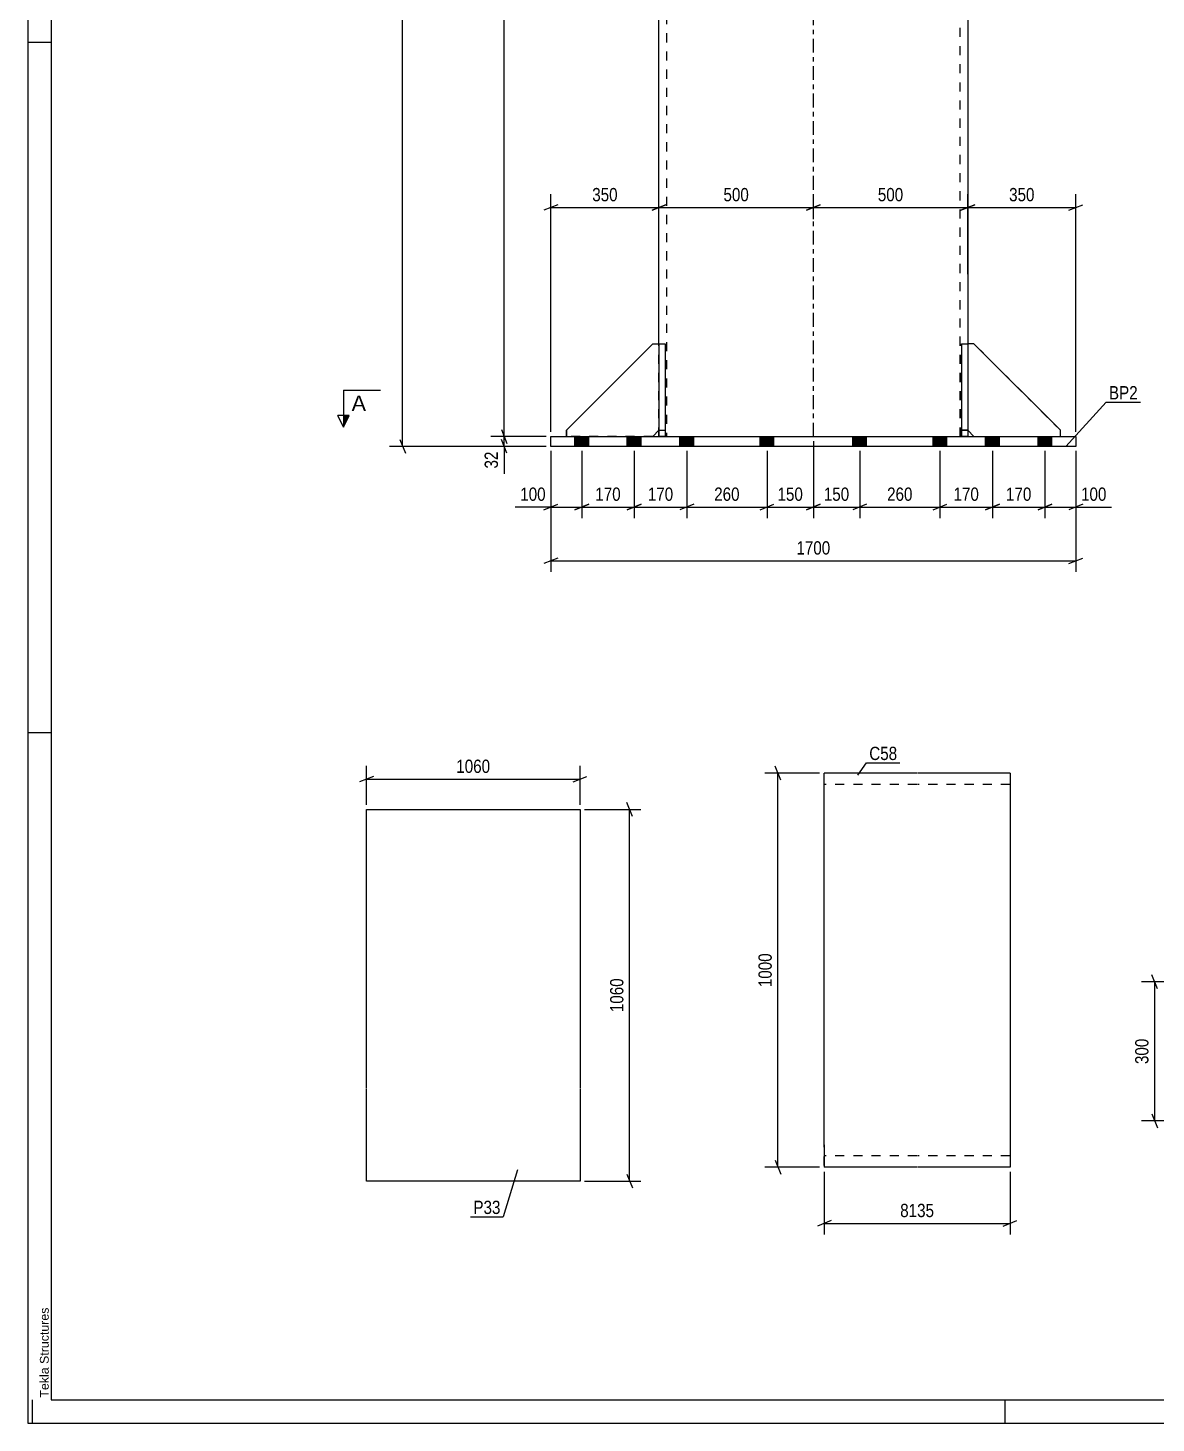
# Model space of a CAD drawing. Header units: millimetres. Extents: x 0 to 841, y 0 to 594.
# Drawn here: x 0 to 243.6, y 0 to 301.1 of the extents above; entities that cross this region are included whole.
import ezdxf

# ---------------------------------------------------------------- set-up
doc = ezdxf.new("R2010")
doc.units = ezdxf.units.MM
doc.linetypes.add('DXK_LINE_DOT2', pattern=[3.9198, 1.9599, -1.9599])
doc.linetypes.add('DXK_LINE_DOT3', pattern=[5.9187, 2.979, -0.9799, 0.9799, -0.9799])
doc.styles.add('Arial', font='ARIAL.TTF', dxfattribs={"height": 0.2})
doc.styles.add('Arial Narrow', font='ARIALN.TTF', dxfattribs={"height": 0.2})

# ---------------------------------------------------------------- blocks, each defined once
blk = doc.blocks.new('Unknown-758715391-1129')
at = {"color": 5, "linetype": 'Continuous'}
for p, q in [((0, 594), (0, 0)), ((5, 589), (5, 5)), ((5, 298), (0, 298)), ((5, 149), (0, 149)), ((1, 0), (1, 5)), ((5, 5), (836, 5)), ((211, 0), (211, 5)), ((0, 0), (841, 0))]:
    blk.add_line(p, q, dxfattribs=at)
at = {"color": 174, "linetype": 'Continuous', "style": 'Arial'}
blk.add_text('Tekla Structures', height=1.9102, rotation=90, dxfattribs=at).set_placement((4.5, 5.5))
blk = doc.blocks.new('Part-758715391-2448 - 2442')
at = {"color": 2, "linetype": 'Continuous'}
for p, q in [((73.1, 112.45), (73.1, 132.45)), ((73.1, 132.45), (96.1, 132.45)), ((96.2, 132.45), (119.2, 132.45)), ((119.2, 132.45), (119.2, 112.45)), ((73.1, 72.35), (73.1, 112.35)), ((119.2, 112.35), (119.2, 72.35)), ((73.1, 52.25), (73.1, 72.25)), ((119.2, 72.25), (119.2, 52.25)), ((96.1, 52.25), (73.1, 52.25)), ((119.2, 52.25), (96.2, 52.25))]:
    blk.add_line(p, q, dxfattribs=at)
blk = doc.blocks.new('Part-758715391-2484 - 2478')
at = {"color": 2, "linetype": 'Continuous'}
for p, q in [((191.94, 140.25), (171.94, 140.25)), ((171.94, 117.85), (171.94, 140.25)), ((212.04, 140.25), (192.04, 140.25)), ((212.04, 140.25), (212.04, 117.85)), ((171.94, 77.75), (171.94, 117.75)), ((212.04, 117.75), (212.04, 77.75)), ((171.94, 60.05), (171.94, 77.65)), ((212.04, 77.65), (212.04, 55.25)), ((171.94, 60.05), (171.94, 55.25)), ((191.94, 55.25), (171.94, 55.25)), ((212.04, 55.25), (192.04, 55.25))]:
    blk.add_line(p, q, dxfattribs=at)
at = {"color": 7, "linetype": 'DXK_LINE_DOT2'}
for p, q in [((191.94, 137.85), (171.94, 137.85)), ((212.04, 137.85), (192.04, 137.85)), ((171.94, 55.61), (171.94, 60.05)), ((191.94, 57.65), (171.94, 57.65)), ((212.04, 57.65), (192.04, 57.65))]:
    blk.add_line(p, q, dxfattribs=at)
blk = doc.blocks.new('Part-758715391-1483 - 1481')
at = {"color": 2, "linetype": 'Continuous'}
for p, q in [((201.58, 232.94), (201.58, 212.94)), ((201.58, 232.94), (202.91, 232.94)), ((202.91, 232.94), (202.91, 212.94)), ((201.58, 214.27), (202.91, 214.27))]:
    blk.add_line(p, q, dxfattribs=at)
at = {"color": 7, "linetype": 'DXK_LINE_DOT2'}
blk.add_line((201.58, 212.94), (202.91, 212.94), dxfattribs=at)
blk = doc.blocks.new('Part-758715391-1484 - 1481')
at = {"color": 7, "linetype": 'DXK_LINE_DOT2'}
for p, q in [((201.58, 212.94), (201.58, 232.94)), ((201.58, 232.94), (202.91, 232.94)), ((202.91, 232.94), (202.91, 212.94)), ((202.91, 214.27), (201.58, 214.27)), ((202.91, 212.94), (201.58, 212.94))]:
    blk.add_line(p, q, dxfattribs=at)
blk = doc.blocks.new('Part-758715391-1485 - 1481')
at = {"color": 2, "linetype": 'Continuous'}
for p, q in [((136.25, 232.94), (136.25, 212.94)), ((136.25, 232.94), (137.58, 232.94)), ((137.58, 232.94), (137.58, 212.94)), ((136.25, 214.27), (137.58, 214.27))]:
    blk.add_line(p, q, dxfattribs=at)
at = {"color": 7, "linetype": 'DXK_LINE_DOT2'}
blk.add_line((136.25, 212.94), (137.58, 212.94), dxfattribs=at)
blk = doc.blocks.new('Part-758715391-1486 - 1481')
at = {"color": 7, "linetype": 'DXK_LINE_DOT2'}
for p, q in [((136.25, 212.94), (136.25, 232.94)), ((136.25, 232.94), (137.58, 232.94)), ((137.58, 232.94), (137.58, 212.94)), ((136.25, 214.27), (137.58, 214.27)), ((137.58, 212.94), (136.25, 212.94))]:
    blk.add_line(p, q, dxfattribs=at)
blk = doc.blocks.new('Bolt-758715391-1488 - 1481')
at = {"linetype": 'Continuous'}
for points in [[(121.08, 212.94), (118.08, 212.94), (118.08, 210.81), (121.08, 210.81)], [(121.08, 212.94), (118.08, 212.94), (118.08, 210.81), (121.08, 210.81)], [(121.08, 212.94), (118.08, 212.94), (118.08, 210.81), (121.08, 210.81)], [(121.08, 212.94), (118.08, 212.94), (118.08, 210.81), (121.08, 210.81)], [(121.08, 212.94), (118.08, 212.94), (118.08, 210.81), (121.08, 210.81)], [(121.08, 212.94), (118.08, 212.94), (118.08, 210.81), (121.08, 210.81)], [(132.41, 212.94), (129.41, 212.94), (129.41, 210.81), (132.41, 210.81)], [(132.41, 212.94), (129.41, 212.94), (129.41, 210.81), (132.41, 210.81)], [(132.41, 212.94), (129.41, 212.94), (129.41, 210.81), (132.41, 210.81)], [(132.41, 212.94), (129.41, 212.94), (129.41, 210.81), (132.41, 210.81)], [(132.41, 212.94), (129.41, 212.94), (129.41, 210.81), (132.41, 210.81)], [(132.41, 212.94), (129.41, 212.94), (129.41, 210.81), (132.41, 210.81)], [(143.75, 212.94), (140.75, 212.94), (140.75, 210.81), (143.75, 210.81)], [(143.75, 212.94), (140.75, 212.94), (140.75, 210.81), (143.75, 210.81)], [(161.08, 212.94), (158.08, 212.94), (158.08, 210.81), (161.08, 210.81)], [(161.08, 212.94), (158.08, 212.94), (158.08, 210.81), (161.08, 210.81)], [(181.08, 212.94), (178.08, 212.94), (178.08, 210.81), (181.08, 210.81)], [(181.08, 212.94), (178.08, 212.94), (178.08, 210.81), (181.08, 210.81)], [(198.41, 212.94), (195.41, 212.94), (195.41, 210.81), (198.41, 210.81)], [(198.41, 212.94), (195.41, 212.94), (195.41, 210.81), (198.41, 210.81)], [(209.75, 212.94), (206.75, 212.94), (206.75, 210.81), (209.75, 210.81)], [(209.75, 212.94), (206.75, 212.94), (206.75, 210.81), (209.75, 210.81)], [(209.75, 212.94), (206.75, 212.94), (206.75, 210.81), (209.75, 210.81)], [(209.75, 212.94), (206.75, 212.94), (206.75, 210.81), (209.75, 210.81)], [(209.75, 212.94), (206.75, 212.94), (206.75, 210.81), (209.75, 210.81)], [(209.75, 212.94), (206.75, 212.94), (206.75, 210.81), (209.75, 210.81)], [(221.08, 212.94), (218.08, 212.94), (218.08, 210.81), (221.08, 210.81)], [(221.08, 212.94), (218.08, 212.94), (218.08, 210.81), (221.08, 210.81)], [(221.08, 212.94), (218.08, 212.94), (218.08, 210.81), (221.08, 210.81)], [(221.08, 212.94), (218.08, 212.94), (218.08, 210.81), (221.08, 210.81)], [(221.08, 212.94), (218.08, 212.94), (218.08, 210.81), (221.08, 210.81)], [(221.08, 212.94), (218.08, 212.94), (218.08, 210.81), (221.08, 210.81)]]:
    blk.add_hatch(color=1, dxfattribs=at).paths.add_polyline_path(points)
at = {"color": 1, "linetype": 'Continuous'}
for p, q in [((118.08, 210.81), (118.08, 212.94)), ((118.08, 210.81), (118.08, 212.94)), ((118.08, 210.81), (118.08, 212.94)), ((118.08, 210.81), (118.08, 212.94)), ((118.08, 210.81), (118.08, 212.94)), ((118.08, 210.81), (118.08, 212.94)), ((119.58, 210.81), (119.58, 212.94)), ((119.58, 210.81), (119.58, 212.94)), ((119.58, 210.81), (119.58, 212.94)), ((119.58, 210.81), (119.58, 212.94)), ((119.58, 210.81), (119.58, 212.94)), ((119.58, 210.81), (119.58, 212.94)), ((121.08, 210.81), (121.08, 212.94)), ((121.08, 210.81), (121.08, 212.94)), ((121.08, 210.81), (121.08, 212.94)), ((121.08, 210.81), (121.08, 212.94)), ((121.08, 210.81), (121.08, 212.94)), ((121.08, 210.81), (121.08, 212.94)), ((129.41, 210.81), (129.41, 212.94)), ((129.41, 210.81), (129.41, 212.94)), ((129.41, 210.81), (129.41, 212.94)), ((129.41, 210.81), (129.41, 212.94)), ((129.41, 210.81), (129.41, 212.94)), ((129.41, 210.81), (129.41, 212.94)), ((130.91, 210.81), (130.91, 212.94)), ((130.91, 210.81), (130.91, 212.94)), ((130.91, 210.81), (130.91, 212.94)), ((130.91, 210.81), (130.91, 212.94)), ((130.91, 210.81), (130.91, 212.94)), ((130.91, 210.81), (130.91, 212.94)), ((132.41, 210.81), (132.41, 212.94)), ((132.41, 210.81), (132.41, 212.94)), ((132.41, 210.81), (132.41, 212.94)), ((132.41, 210.81), (132.41, 212.94)), ((132.41, 210.81), (132.41, 212.94)), ((132.41, 210.81), (132.41, 212.94)), ((140.75, 210.81), (140.75, 212.94)), ((140.75, 210.81), (140.75, 212.94)), ((142.25, 210.81), (142.25, 212.94)), ((142.25, 210.81), (142.25, 212.94)), ((143.75, 210.81), (143.75, 212.94)), ((143.75, 210.81), (143.75, 212.94)), ((158.08, 210.81), (158.08, 212.94)), ((158.08, 210.81), (158.08, 212.94)), ((159.58, 210.81), (159.58, 212.94)), ((159.58, 210.81), (159.58, 212.94)), ((161.08, 210.81), (161.08, 212.94)), ((161.08, 210.81), (161.08, 212.94)), ((178.08, 210.81), (178.08, 212.94)), ((178.08, 210.81), (178.08, 212.94)), ((179.58, 210.81), (179.58, 212.94)), ((179.58, 210.81), (179.58, 212.94)), ((181.08, 210.81), (181.08, 212.94)), ((181.08, 210.81), (181.08, 212.94)), ((195.41, 210.81), (195.41, 212.94)), ((195.41, 210.81), (195.41, 212.94)), ((196.91, 210.81), (196.91, 212.94)), ((196.91, 210.81), (196.91, 212.94)), ((198.41, 210.81), (198.41, 212.94)), ((198.41, 210.81), (198.41, 212.94)), ((206.75, 210.81), (206.75, 212.94)), ((206.75, 210.81), (206.75, 212.94)), ((206.75, 210.81), (206.75, 212.94)), ((206.75, 210.81), (206.75, 212.94)), ((206.75, 210.81), (206.75, 212.94)), ((206.75, 210.81), (206.75, 212.94)), ((208.25, 210.81), (208.25, 212.94)), ((208.25, 210.81), (208.25, 212.94)), ((208.25, 210.81), (208.25, 212.94)), ((208.25, 210.81), (208.25, 212.94)), ((208.25, 210.81), (208.25, 212.94)), ((208.25, 210.81), (208.25, 212.94)), ((209.75, 210.81), (209.75, 212.94)), ((209.75, 210.81), (209.75, 212.94)), ((209.75, 210.81), (209.75, 212.94)), ((209.75, 210.81), (209.75, 212.94)), ((209.75, 210.81), (209.75, 212.94)), ((209.75, 210.81), (209.75, 212.94)), ((218.08, 210.81), (218.08, 212.94)), ((218.08, 210.81), (218.08, 212.94)), ((218.08, 210.81), (218.08, 212.94)), ((218.08, 210.81), (218.08, 212.94)), ((218.08, 210.81), (218.08, 212.94)), ((218.08, 210.81), (218.08, 212.94)), ((219.58, 210.81), (219.58, 212.94)), ((219.58, 210.81), (219.58, 212.94)), ((219.58, 210.81), (219.58, 212.94)), ((219.58, 210.81), (219.58, 212.94)), ((219.58, 210.81), (219.58, 212.94)), ((219.58, 210.81), (219.58, 212.94)), ((221.08, 210.81), (221.08, 212.94)), ((221.08, 210.81), (221.08, 212.94)), ((221.08, 210.81), (221.08, 212.94)), ((221.08, 210.81), (221.08, 212.94)), ((221.08, 210.81), (221.08, 212.94)), ((221.08, 210.81), (221.08, 212.94))]:
    blk.add_line(p, q, dxfattribs=at)
blk = doc.blocks.new('Part-758715391-1513 - 1481')
at = {"color": 2, "linetype": 'Continuous'}
for p, q in [((136.25, 232.94), (136.25, 382.27)), ((202.91, 382.27), (202.91, 232.94))]:
    blk.add_line(p, q, dxfattribs=at)
at = {"color": 7, "linetype": 'DXK_LINE_DOT2'}
for p, q in [((137.85, 382.27), (137.85, 212.94)), ((201.31, 212.94), (201.31, 382.27)), ((136.25, 232.94), (136.25, 212.94)), ((202.91, 232.94), (202.91, 212.94)), ((136.25, 212.94), (202.91, 212.94))]:
    blk.add_line(p, q, dxfattribs=at)
at = {"color": 7, "linetype": 'DXK_LINE_DOT3'}
blk.add_line((169.58, 212.94), (169.58, 382.27), dxfattribs=at)
blk = doc.blocks.new('Part-758715391-1529 - 1481')
at = {"color": 2, "linetype": 'Continuous'}
for p, q in [((204.25, 232.94), (202.91, 232.94)), ((204.25, 232.94), (222.91, 214.27)), ((202.91, 214.27), (204.25, 212.94)), ((222.91, 212.94), (222.91, 214.27))]:
    blk.add_line(p, q, dxfattribs=at)
at = {"color": 7, "linetype": 'DXK_LINE_DOT2'}
for p, q in [((202.91, 232.94), (202.91, 214.27)), ((204.25, 212.94), (222.91, 212.94))]:
    blk.add_line(p, q, dxfattribs=at)
blk = doc.blocks.new('Part-758715391-1530 - 1481')
at = {"color": 7, "linetype": 'DXK_LINE_DOT2'}
for p, q in [((204.25, 232.94), (202.91, 232.94)), ((202.91, 232.94), (202.91, 214.27)), ((222.91, 214.27), (204.25, 232.94)), ((202.91, 214.27), (204.25, 212.94)), ((222.91, 212.94), (222.91, 214.27)), ((204.25, 212.94), (222.91, 212.94))]:
    blk.add_line(p, q, dxfattribs=at)
blk = doc.blocks.new('Part-758715391-1531 - 1481')
at = {"color": 2, "linetype": 'Continuous'}
for p, q in [((116.25, 214.27), (134.91, 232.94)), ((134.91, 232.94), (136.25, 232.94)), ((116.25, 214.27), (116.25, 212.94)), ((136.25, 214.27), (134.91, 212.94))]:
    blk.add_line(p, q, dxfattribs=at)
at = {"color": 7, "linetype": 'DXK_LINE_DOT2'}
for p, q in [((136.25, 232.94), (136.25, 214.27)), ((134.91, 212.94), (116.25, 212.94))]:
    blk.add_line(p, q, dxfattribs=at)
blk = doc.blocks.new('Part-758715391-1532 - 1481')
at = {"color": 7, "linetype": 'DXK_LINE_DOT2'}
for p, q in [((116.25, 214.27), (134.91, 232.94)), ((134.91, 232.94), (136.25, 232.94)), ((136.25, 232.94), (136.25, 214.27)), ((116.25, 212.94), (116.25, 214.27)), ((136.25, 214.27), (134.91, 212.94)), ((134.91, 212.94), (116.25, 212.94))]:
    blk.add_line(p, q, dxfattribs=at)
blk = doc.blocks.new('Part-758715391-1537 - 1481')
at = {"color": 2, "linetype": 'Continuous'}
for p, q in [((112.91, 210.81), (112.91, 212.94)), ((112.91, 212.94), (226.25, 212.94)), ((226.25, 210.81), (112.91, 210.81)), ((226.25, 212.94), (226.25, 210.81))]:
    blk.add_line(p, q, dxfattribs=at)
blk = doc.blocks.new('StraightDimension-758715391-2464 - 2442')
at = {"color": 7, "linetype": 'Continuous'}
for p, q in [((73.1, 133.45), (73.1, 141.83)), ((119.2, 133.45), (119.2, 141.83)), ((74.6, 139.58), (71.6, 138.38)), ((73.1, 138.98), (119.2, 138.98)), ((117.7, 138.38), (120.7, 139.58))]:
    blk.add_line(p, q, dxfattribs=at)
at = {"color": 0}
blk.add_wipeout([(100.41, 139.73), (100.41, 143.93), (91.89, 143.93), (91.89, 139.73)], dxfattribs=at)
at = {"color": 3, "style": 'Arial Narrow'}
blk.add_text('1060', height=2.863, dxfattribs=at).set_placement((92.49, 140.33))
blk = doc.blocks.new('StraightDimension-758715391-2453 - 2442')
at = {"color": 7, "linetype": 'Continuous'}
for p, q in [((130.51, 130.95), (129.31, 133.95)), ((120.2, 132.45), (132.31, 132.45)), ((129.91, 52.25), (129.91, 132.45)), ((120.2, 52.25), (132.31, 52.25)), ((129.31, 53.75), (130.51, 50.75))]:
    blk.add_line(p, q, dxfattribs=at)
at = {"color": 0}
blk.add_wipeout([(129.16, 96.6), (124.96, 96.6), (124.96, 88.09), (129.16, 88.09)], dxfattribs=at)
at = {"color": 3, "style": 'Arial Narrow'}
blk.add_text('1060', height=2.863, rotation=90.0002, dxfattribs=at).set_placement((128.56, 88.69))
blk = doc.blocks.new('StraightDimension-758715391-4785 - 2478')
at = {"color": 7, "linetype": 'Continuous'}
for p, q in [((162.54, 138.75), (161.34, 141.75)), ((170.94, 140.25), (159.09, 140.25)), ((161.94, 55.25), (161.94, 140.25)), ((170.94, 55.25), (159.09, 55.25)), ((161.34, 56.75), (162.54, 53.75))]:
    blk.add_line(p, q, dxfattribs=at)
at = {"color": 0}
blk.add_wipeout([(161.19, 102), (156.99, 102), (156.99, 93.49), (161.19, 93.49)], dxfattribs=at)
at = {"color": 3, "style": 'Arial Narrow'}
blk.add_text('1000', height=2.863, rotation=90.0002, dxfattribs=at).set_placement((160.59, 94.09))
blk = doc.blocks.new('StraightDimension-758715391-2519 - 2478')
at = {"color": 7, "linetype": 'Continuous'}
for p, q in [((171.94, 54.25), (171.94, 40.71)), ((212.04, 54.25), (212.04, 40.71)), ((173.44, 43.71), (170.44, 42.51)), ((171.94, 43.11), (212.04, 43.11)), ((210.54, 42.51), (213.54, 43.71))]:
    blk.add_line(p, q, dxfattribs=at)
at = {"color": 0}
blk.add_wipeout([(196.25, 43.86), (196.25, 48.06), (187.73, 48.06), (187.73, 43.86)], dxfattribs=at)
at = {"color": 3, "style": 'Arial Narrow'}
blk.add_text('8135', height=2.863, dxfattribs=at).set_placement((188.33, 44.46))
blk = doc.blocks.new('StraightDimension-758715391-5142 - 1481')
at = {"color": 7, "linetype": 'Continuous'}
for p, q in [((208.25, 209.81), (208.25, 195.31)), ((219.58, 209.81), (219.58, 195.31)), ((206.75, 197.11), (209.75, 198.31)), ((208.25, 197.71), (219.58, 197.71)), ((221.08, 198.31), (218.08, 197.11))]:
    blk.add_line(p, q, dxfattribs=at)
at = {"color": 0}
blk.add_wipeout([(217.26, 198.46), (217.26, 202.66), (210.57, 202.66), (210.57, 198.46)], dxfattribs=at)
at = {"color": 3, "style": 'Arial Narrow'}
blk.add_text('170', height=2.863, dxfattribs=at).set_placement((211.17, 199.06))
blk = doc.blocks.new('StraightDimension-758715391-1660 - 1481')
at = {"color": 7, "linetype": 'Continuous'}
for p, q in [((112.91, 209.81), (112.91, 183.71)), ((226.25, 209.81), (226.25, 183.71)), ((114.41, 186.71), (111.41, 185.51)), ((224.75, 185.51), (227.75, 186.71)), ((112.91, 186.11), (226.25, 186.11))]:
    blk.add_line(p, q, dxfattribs=at)
at = {"color": 0}
blk.add_wipeout([(173.84, 186.86), (173.84, 191.06), (165.32, 191.06), (165.32, 186.86)], dxfattribs=at)
at = {"color": 3, "style": 'Arial Narrow'}
blk.add_text('1700', height=2.863, dxfattribs=at).set_placement((165.92, 187.46))
blk = doc.blocks.new('StraightDimension-758715391-1560 - 1481')
at = {"color": 7, "linetype": 'Continuous'}
for p, q in [((169.58, 259.85), (169.58, 265.21)), ((202.91, 247.98), (202.91, 265.21)), ((171.08, 262.96), (168.08, 261.76)), ((169.58, 262.36), (202.91, 262.36)), ((201.41, 261.76), (204.41, 262.96))]:
    blk.add_line(p, q, dxfattribs=at)
at = {"color": 0}
blk.add_wipeout([(189.59, 263.11), (189.59, 267.31), (182.9, 267.31), (182.9, 263.11)], dxfattribs=at)
at = {"color": 3, "style": 'Arial Narrow'}
blk.add_text('500', height=2.863, dxfattribs=at).set_placement((183.5, 263.71))
blk = doc.blocks.new('StraightDimension-758715391-4424 - 1481')
at = {"color": 7, "linetype": 'Continuous'}
for p, q in [((102.22, 214.44), (103.42, 211.44)), ((111.91, 212.94), (99.97, 212.94)), ((111.91, 210.81), (99.97, 210.81)), ((103.42, 209.31), (102.22, 212.31)), ((102.82, 210.81), (102.82, 212.94))]:
    blk.add_line(p, q, dxfattribs=at)
at = {"color": 0}
blk.add_wipeout([(102.07, 210.28), (97.87, 210.28), (97.87, 205.43), (102.07, 205.43)], dxfattribs=at)
at = {"color": 7, "linetype": 'Continuous'}
blk.add_line((102.82, 210.81), (102.82, 204.9), dxfattribs=at)
blk.add_line((102.82, 210.81), (102.82, 204.9), dxfattribs=at)
at = {"color": 3, "style": 'Arial Narrow'}
blk.add_text('32', height=2.863, rotation=90.0002, dxfattribs=at).set_placement((101.47, 206.03))
blk = doc.blocks.new('StraightDimension-758715391-5150 - 1481')
at = {"color": 7, "linetype": 'Continuous'}
for p, q in [((112.91, 209.81), (112.91, 195.31)), ((119.58, 209.81), (119.58, 195.31)), ((111.41, 197.11), (114.41, 198.31)), ((112.91, 197.71), (119.58, 197.71)), ((121.08, 198.31), (118.08, 197.11))]:
    blk.add_line(p, q, dxfattribs=at)
at = {"color": 0}
blk.add_wipeout([(112.39, 198.46), (112.39, 202.66), (105.7, 202.66), (105.7, 198.46)], dxfattribs=at)
at = {"color": 7, "linetype": 'Continuous'}
blk.add_line((112.91, 197.71), (105.18, 197.71), dxfattribs=at)
blk.add_line((112.91, 197.71), (105.18, 197.71), dxfattribs=at)
at = {"color": 3, "style": 'Arial Narrow'}
blk.add_text('100', height=2.863, dxfattribs=at).set_placement((106.3, 199.06))
blk = doc.blocks.new('StraightDimension-758715391-1540 - 1481')
at = {"color": 7, "linetype": 'Continuous'}
for p, q in [((112.91, 213.94), (112.91, 265.21)), ((136.25, 247.98), (136.25, 265.21)), ((114.41, 262.96), (111.41, 261.76)), ((112.91, 262.36), (136.25, 262.36)), ((134.75, 261.76), (137.75, 262.96))]:
    blk.add_line(p, q, dxfattribs=at)
at = {"color": 0}
blk.add_wipeout([(127.92, 263.11), (127.92, 267.31), (121.24, 267.31), (121.24, 263.11)], dxfattribs=at)
at = {"color": 3, "style": 'Arial Narrow'}
blk.add_text('350', height=2.863, dxfattribs=at).set_placement((121.84, 263.71))
blk = doc.blocks.new('StraightDimension-758715391-4423 - 1481')
at = {"color": 7, "linetype": 'Continuous'}
for p, q in [((102.82, 212.94), (102.82, 531.71)), ((102.22, 214.44), (103.42, 211.44)), ((111.91, 212.94), (99.97, 212.94))]:
    blk.add_line(p, q, dxfattribs=at)
blk = doc.blocks.new('StraightDimension-758715391-1550 - 1481')
at = {"color": 7, "linetype": 'Continuous'}
for p, q in [((136.25, 247.98), (136.25, 265.21)), ((169.58, 259.85), (169.58, 265.21)), ((137.75, 262.96), (134.75, 261.76)), ((136.25, 262.36), (169.58, 262.36)), ((168.08, 261.76), (171.08, 262.96))]:
    blk.add_line(p, q, dxfattribs=at)
at = {"color": 0}
blk.add_wipeout([(156.26, 263.11), (156.26, 267.31), (149.57, 267.31), (149.57, 263.11)], dxfattribs=at)
at = {"color": 3, "style": 'Arial Narrow'}
blk.add_text('500', height=2.863, dxfattribs=at).set_placement((150.17, 263.71))
blk = doc.blocks.new('StraightDimension-758715391-1570 - 1481')
at = {"color": 7, "linetype": 'Continuous'}
for p, q in [((202.91, 247.98), (202.91, 265.21)), ((226.25, 213.94), (226.25, 265.21)), ((204.41, 262.96), (201.41, 261.76)), ((202.91, 262.36), (226.25, 262.36)), ((224.75, 261.76), (227.75, 262.96))]:
    blk.add_line(p, q, dxfattribs=at)
at = {"color": 0}
blk.add_wipeout([(217.92, 263.11), (217.92, 267.31), (211.24, 267.31), (211.24, 263.11)], dxfattribs=at)
at = {"color": 3, "style": 'Arial Narrow'}
blk.add_text('350', height=2.863, dxfattribs=at).set_placement((211.84, 263.71))
blk = doc.blocks.new('StraightDimension-758715391-1649 - 1481')
at = {"color": 7, "linetype": 'Continuous'}
for p, q in [((80.91, 210.81), (80.91, 533.71)), ((111.91, 210.81), (78.06, 210.81)), ((80.31, 212.31), (81.51, 209.31))]:
    blk.add_line(p, q, dxfattribs=at)
blk = doc.blocks.new('StraightDimension-758715391-5143 - 1481')
at = {"color": 7, "linetype": 'Continuous'}
for p, q in [((196.91, 209.81), (196.91, 195.31)), ((208.25, 209.81), (208.25, 195.31)), ((195.41, 197.11), (198.41, 198.31)), ((196.91, 197.71), (208.25, 197.71)), ((209.75, 198.31), (206.75, 197.11))]:
    blk.add_line(p, q, dxfattribs=at)
at = {"color": 0}
blk.add_wipeout([(205.92, 198.46), (205.92, 202.66), (199.24, 202.66), (199.24, 198.46)], dxfattribs=at)
at = {"color": 3, "style": 'Arial Narrow'}
blk.add_text('170', height=2.863, dxfattribs=at).set_placement((199.84, 199.06))
blk = doc.blocks.new('StraightDimension-758715391-5141 - 1481')
at = {"color": 7, "linetype": 'Continuous'}
for p, q in [((219.58, 209.81), (219.58, 195.31)), ((226.25, 209.81), (226.25, 195.31)), ((218.08, 197.11), (221.08, 198.31)), ((219.58, 197.71), (226.25, 197.71)), ((227.75, 198.31), (224.75, 197.11))]:
    blk.add_line(p, q, dxfattribs=at)
at = {"color": 0}
blk.add_wipeout([(233.46, 198.46), (233.46, 202.66), (226.77, 202.66), (226.77, 198.46)], dxfattribs=at)
at = {"color": 7, "linetype": 'Continuous'}
blk.add_line((226.25, 197.71), (233.98, 197.71), dxfattribs=at)
blk.add_line((226.25, 197.71), (233.98, 197.71), dxfattribs=at)
at = {"color": 3, "style": 'Arial Narrow'}
blk.add_text('100', height=2.863, dxfattribs=at).set_placement((227.37, 199.06))
blk = doc.blocks.new('StraightDimension-758715391-5144 - 1481')
at = {"color": 7, "linetype": 'Continuous'}
for p, q in [((179.58, 209.81), (179.58, 195.31)), ((196.91, 209.81), (196.91, 195.31)), ((181.08, 198.31), (178.08, 197.11)), ((179.58, 197.71), (196.91, 197.71)), ((195.41, 197.11), (198.41, 198.31))]:
    blk.add_line(p, q, dxfattribs=at)
at = {"color": 0}
blk.add_wipeout([(191.59, 198.46), (191.59, 202.66), (184.9, 202.66), (184.9, 198.46)], dxfattribs=at)
at = {"color": 3, "style": 'Arial Narrow'}
blk.add_text('260', height=2.863, dxfattribs=at).set_placement((185.5, 199.06))
blk = doc.blocks.new('StraightDimension-758715391-5145 - 1481')
at = {"color": 7, "linetype": 'Continuous'}
for p, q in [((169.58, 211.94), (169.58, 195.31)), ((179.58, 209.81), (179.58, 195.31)), ((168.08, 197.11), (171.08, 198.31)), ((169.58, 197.71), (179.58, 197.71)), ((181.08, 198.31), (178.08, 197.11))]:
    blk.add_line(p, q, dxfattribs=at)
at = {"color": 0}
blk.add_wipeout([(177.92, 198.46), (177.92, 202.66), (171.24, 202.66), (171.24, 198.46)], dxfattribs=at)
at = {"color": 3, "style": 'Arial Narrow'}
blk.add_text('150', height=2.863, dxfattribs=at).set_placement((171.84, 199.06))
blk = doc.blocks.new('StraightDimension-758715391-5146 - 1481')
at = {"color": 7, "linetype": 'Continuous'}
for p, q in [((169.58, 211.94), (169.58, 195.31)), ((159.58, 209.81), (159.58, 195.31)), ((158.08, 197.11), (161.08, 198.31)), ((159.58, 197.71), (169.58, 197.71)), ((171.08, 198.31), (168.08, 197.11))]:
    blk.add_line(p, q, dxfattribs=at)
at = {"color": 0}
blk.add_wipeout([(167.92, 198.46), (167.92, 202.66), (161.24, 202.66), (161.24, 198.46)], dxfattribs=at)
at = {"color": 3, "style": 'Arial Narrow'}
blk.add_text('150', height=2.863, dxfattribs=at).set_placement((161.84, 199.06))
blk = doc.blocks.new('StraightDimension-758715391-5147 - 1481')
at = {"color": 7, "linetype": 'Continuous'}
for p, q in [((142.25, 209.81), (142.25, 195.31)), ((159.58, 209.81), (159.58, 195.31)), ((143.75, 198.31), (140.75, 197.11)), ((142.25, 197.71), (159.58, 197.71)), ((158.08, 197.11), (161.08, 198.31))]:
    blk.add_line(p, q, dxfattribs=at)
at = {"color": 0}
blk.add_wipeout([(154.26, 198.46), (154.26, 202.66), (147.57, 202.66), (147.57, 198.46)], dxfattribs=at)
at = {"color": 3, "style": 'Arial Narrow'}
blk.add_text('260', height=2.863, dxfattribs=at).set_placement((148.17, 199.06))
blk = doc.blocks.new('StraightDimension-758715391-5148 - 1481')
at = {"color": 7, "linetype": 'Continuous'}
for p, q in [((130.91, 209.81), (130.91, 195.31)), ((142.25, 209.81), (142.25, 195.31)), ((129.41, 197.11), (132.41, 198.31)), ((130.91, 197.71), (142.25, 197.71)), ((143.75, 198.31), (140.75, 197.11))]:
    blk.add_line(p, q, dxfattribs=at)
at = {"color": 0}
blk.add_wipeout([(139.92, 198.46), (139.92, 202.66), (133.24, 202.66), (133.24, 198.46)], dxfattribs=at)
at = {"color": 3, "style": 'Arial Narrow'}
blk.add_text('170', height=2.863, dxfattribs=at).set_placement((133.84, 199.06))
blk = doc.blocks.new('StraightDimension-758715391-5149 - 1481')
at = {"color": 7, "linetype": 'Continuous'}
for p, q in [((119.58, 209.81), (119.58, 195.31)), ((130.91, 209.81), (130.91, 195.31)), ((118.08, 197.11), (121.08, 198.31)), ((119.58, 197.71), (130.91, 197.71)), ((132.41, 198.31), (129.41, 197.11))]:
    blk.add_line(p, q, dxfattribs=at)
at = {"color": 0}
blk.add_wipeout([(128.59, 198.46), (128.59, 202.66), (121.9, 202.66), (121.9, 198.46)], dxfattribs=at)
at = {"color": 3, "style": 'Arial Narrow'}
blk.add_text('170', height=2.863, dxfattribs=at).set_placement((122.5, 199.06))
blk = doc.blocks.new('StraightDimension-758715391-4664 - 4613')
at = {"color": 7, "linetype": 'Continuous'}
for p, q in [((243.87, 93.74), (242.67, 96.74)), ((260.91, 95.24), (240.42, 95.24)), ((243.27, 65.24), (243.27, 95.24)), ((242.67, 66.74), (243.87, 63.74)), ((262.91, 65.24), (240.42, 65.24))]:
    blk.add_line(p, q, dxfattribs=at)
at = {"color": 0}
blk.add_wipeout([(242.52, 83.58), (238.32, 83.58), (238.32, 76.89), (242.52, 76.89)], dxfattribs=at)
at = {"color": 3, "style": 'Arial Narrow'}
blk.add_text('300', height=2.863, rotation=90.0002, dxfattribs=at).set_placement((241.92, 77.49))
blk = doc.blocks.new('Mark-758715391-2444 - 2442')
at = {"color": 0}
blk.add_wipeout([(102.03, 45.13), (102.03, 48.13), (96.18, 48.13), (96.18, 45.13)], dxfattribs=at)
blk.add_wipeout([(102.03, 45.13), (102.03, 48.13), (96.18, 48.13), (96.18, 45.13)], dxfattribs=at)
at = {"color": 30, "linetype": 'Continuous'}
for p in [(105.7, 54.67), (95.58, 44.53)]:
    blk.add_line(p, (102.63, 44.53), dxfattribs=at)
at = {"color": 3, "style": 'Arial Narrow'}
blk.add_text('P33', height=2.863, dxfattribs=at).set_placement((96.18, 45.13))
blk = doc.blocks.new('Mark-758715391-2480 - 2478')
at = {"color": 0}
blk.add_wipeout([(187.68, 143.11), (187.68, 146.11), (181.65, 146.11), (181.65, 143.11)], dxfattribs=at)
blk.add_wipeout([(187.68, 143.11), (187.68, 146.11), (181.65, 146.11), (181.65, 143.11)], dxfattribs=at)
at = {"color": 30, "linetype": 'Continuous'}
for p, q in [((179.21, 139.81), (181.05, 142.51)), ((181.05, 142.51), (188.28, 142.51))]:
    blk.add_line(p, q, dxfattribs=at)
at = {"color": 3, "style": 'Arial Narrow'}
blk.add_text('C58', height=2.863, dxfattribs=at).set_placement((181.65, 143.11))
blk = doc.blocks.new('SectionMark-758715391-1750 - 1481')
at = {"color": 6, "linetype": 'Continuous'}
for p, q in [((68.14, 222.94), (68.14, 214.94)), ((253.98, 222.94), (253.98, 214.94)), ((68.14, 214.94), (66.89, 217.44)), ((255.23, 217.44), (253.98, 214.94))]:
    blk.add_line(p, q, dxfattribs=at)
at = {"color": 0, "linetype": 'Continuous'}
for points in [[(73, 218.44), (73, 221.94), (69.89, 221.94), (69.89, 218.44)], [(252.23, 218.44), (252.23, 221.94), (249.12, 221.94), (249.12, 218.44)]]:
    blk.add_wipeout(points, dxfattribs=at)
at = {"linetype": 'Continuous'}
for points in [[(68.14, 217.44), (69.39, 217.44), (68.14, 214.94)], [(252.73, 217.44), (253.98, 217.44), (253.98, 214.94)]]:
    blk.add_hatch(color=6, dxfattribs=at).paths.add_polyline_path(points)
at = {"color": 6, "linetype": 'Continuous'}
for p, q in [((68.14, 222.94), (76.14, 222.94)), ((253.98, 222.94), (245.98, 222.94)), ((69.39, 217.44), (66.89, 217.44)), ((68.14, 214.94), (69.39, 217.44)), ((252.73, 217.44), (255.23, 217.44)), ((253.98, 214.94), (252.73, 217.44))]:
    blk.add_line(p, q, dxfattribs=at)
at = {"color": 3, "linetype": 'Continuous', "style": 'Arial'}
for p in [(69.89, 218.44), (249.12, 218.44)]:
    blk.add_text('A', height=3.34, dxfattribs=at).set_placement(p)
blk = doc.blocks.new('Mark-758715391-1533 - 1481')
at = {"color": 0}
blk.add_wipeout([(239.6, 220.95), (239.6, 223.95), (233.39, 223.95), (233.39, 220.95)], dxfattribs=at)
blk.add_wipeout([(239.6, 220.95), (239.6, 223.95), (233.39, 223.95), (233.39, 220.95)], dxfattribs=at)
at = {"color": 30, "linetype": 'Continuous'}
for p, q in [((224.09, 210.81), (232.79, 220.35)), ((232.79, 220.35), (240.2, 220.35))]:
    blk.add_line(p, q, dxfattribs=at)
at = {"color": 3, "style": 'Arial Narrow'}
blk.add_text('BP2', height=2.863, dxfattribs=at).set_placement((233.39, 220.95))

msp = doc.modelspace()

# ---------------------------------------------------------------- block references
for name in ['Unknown-758715391-1129', 'Part-758715391-1513 - 1481', 'Part-758715391-1531 - 1481', 'Part-758715391-1532 - 1481', 'Part-758715391-1485 - 1481', 'Part-758715391-1486 - 1481', 'Part-758715391-1483 - 1481', 'Part-758715391-1484 - 1481', 'Part-758715391-1529 - 1481', 'Part-758715391-1530 - 1481', 'Part-758715391-1537 - 1481', 'Bolt-758715391-1488 - 1481', 'Part-758715391-2484 - 2478', 'Part-758715391-2448 - 2442']:
    msp.add_blockref(name, (0, 0))

# ---------------------------------------------------------------- next in the draw order: block references
for name in ['StraightDimension-758715391-1560 - 1481', 'StraightDimension-758715391-5142 - 1481', 'Mark-758715391-2480 - 2478', 'StraightDimension-758715391-2464 - 2442', 'StraightDimension-758715391-4785 - 2478', 'StraightDimension-758715391-4664 - 4613', 'Mark-758715391-2444 - 2442']:
    msp.add_blockref(name, (0, 0))

# ---------------------------------------------------------------- next in the draw order: block references
for name in ['StraightDimension-758715391-1570 - 1481', 'StraightDimension-758715391-1660 - 1481', 'StraightDimension-758715391-2453 - 2442', 'StraightDimension-758715391-2519 - 2478']:
    msp.add_blockref(name, (0, 0))

# ---------------------------------------------------------------- next in the draw order: block references
for name in ['StraightDimension-758715391-4424 - 1481', 'StraightDimension-758715391-5143 - 1481', 'StraightDimension-758715391-5141 - 1481']:
    msp.add_blockref(name, (0, 0))

# ---------------------------------------------------------------- next in the draw order: block references
for name in ['StraightDimension-758715391-1540 - 1481', 'StraightDimension-758715391-5150 - 1481', 'StraightDimension-758715391-5144 - 1481']:
    msp.add_blockref(name, (0, 0))

# ---------------------------------------------------------------- next in the draw order: block references
for name in ['StraightDimension-758715391-4423 - 1481', 'StraightDimension-758715391-5145 - 1481']:
    msp.add_blockref(name, (0, 0))

# ---------------------------------------------------------------- next in the draw order: block references
for name in ['StraightDimension-758715391-1550 - 1481', 'StraightDimension-758715391-5146 - 1481']:
    msp.add_blockref(name, (0, 0))

# ---------------------------------------------------------------- next in the draw order: block references
for name in ['StraightDimension-758715391-1649 - 1481', 'StraightDimension-758715391-5147 - 1481']:
    msp.add_blockref(name, (0, 0))

# ---------------------------------------------------------------- next in the draw order: block references
for name in ['SectionMark-758715391-1750 - 1481', 'StraightDimension-758715391-5148 - 1481']:
    msp.add_blockref(name, (0, 0))

# ---------------------------------------------------------------- next in the draw order: block references
for name in ['Mark-758715391-1533 - 1481', 'StraightDimension-758715391-5149 - 1481']:
    msp.add_blockref(name, (0, 0))

doc.saveas('drawing.dxf')
